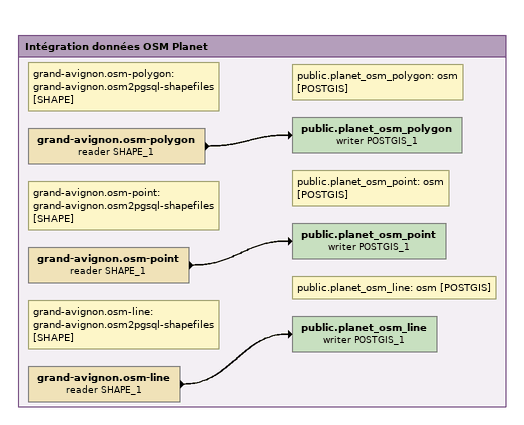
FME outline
Bookmark: Intégration données OSM Planet
Note: grand-avignon.osm-polygon: grand-avignon.osm2pgsql-shapefiles [SHAPE]
grand-avignon.osm-polygon (reader SHAPE_1)
    -> public.planet_osm_polygon (writer POSTGIS_1)
Note: public.planet_osm_polygon: osm [POSTGIS]
public.planet_osm_polygon (writer POSTGIS_1)
Note: grand-avignon.osm-point: grand-avignon.osm2pgsql-shapefiles [SHAPE]
grand-avignon.osm-point (reader SHAPE_1)
    -> public.planet_osm_point (writer POSTGIS_1)
Note: public.planet_osm_point: osm [POSTGIS]
public.planet_osm_point (writer POSTGIS_1)
Note: grand-avignon.osm-line: grand-avignon.osm2pgsql-shapefiles [SHAPE]
grand-avignon.osm-line (reader SHAPE_1)
    -> public.planet_osm_line (writer POSTGIS_1)
Note: public.planet_osm_line: osm [POSTGIS]
public.planet_osm_line (writer POSTGIS_1)
